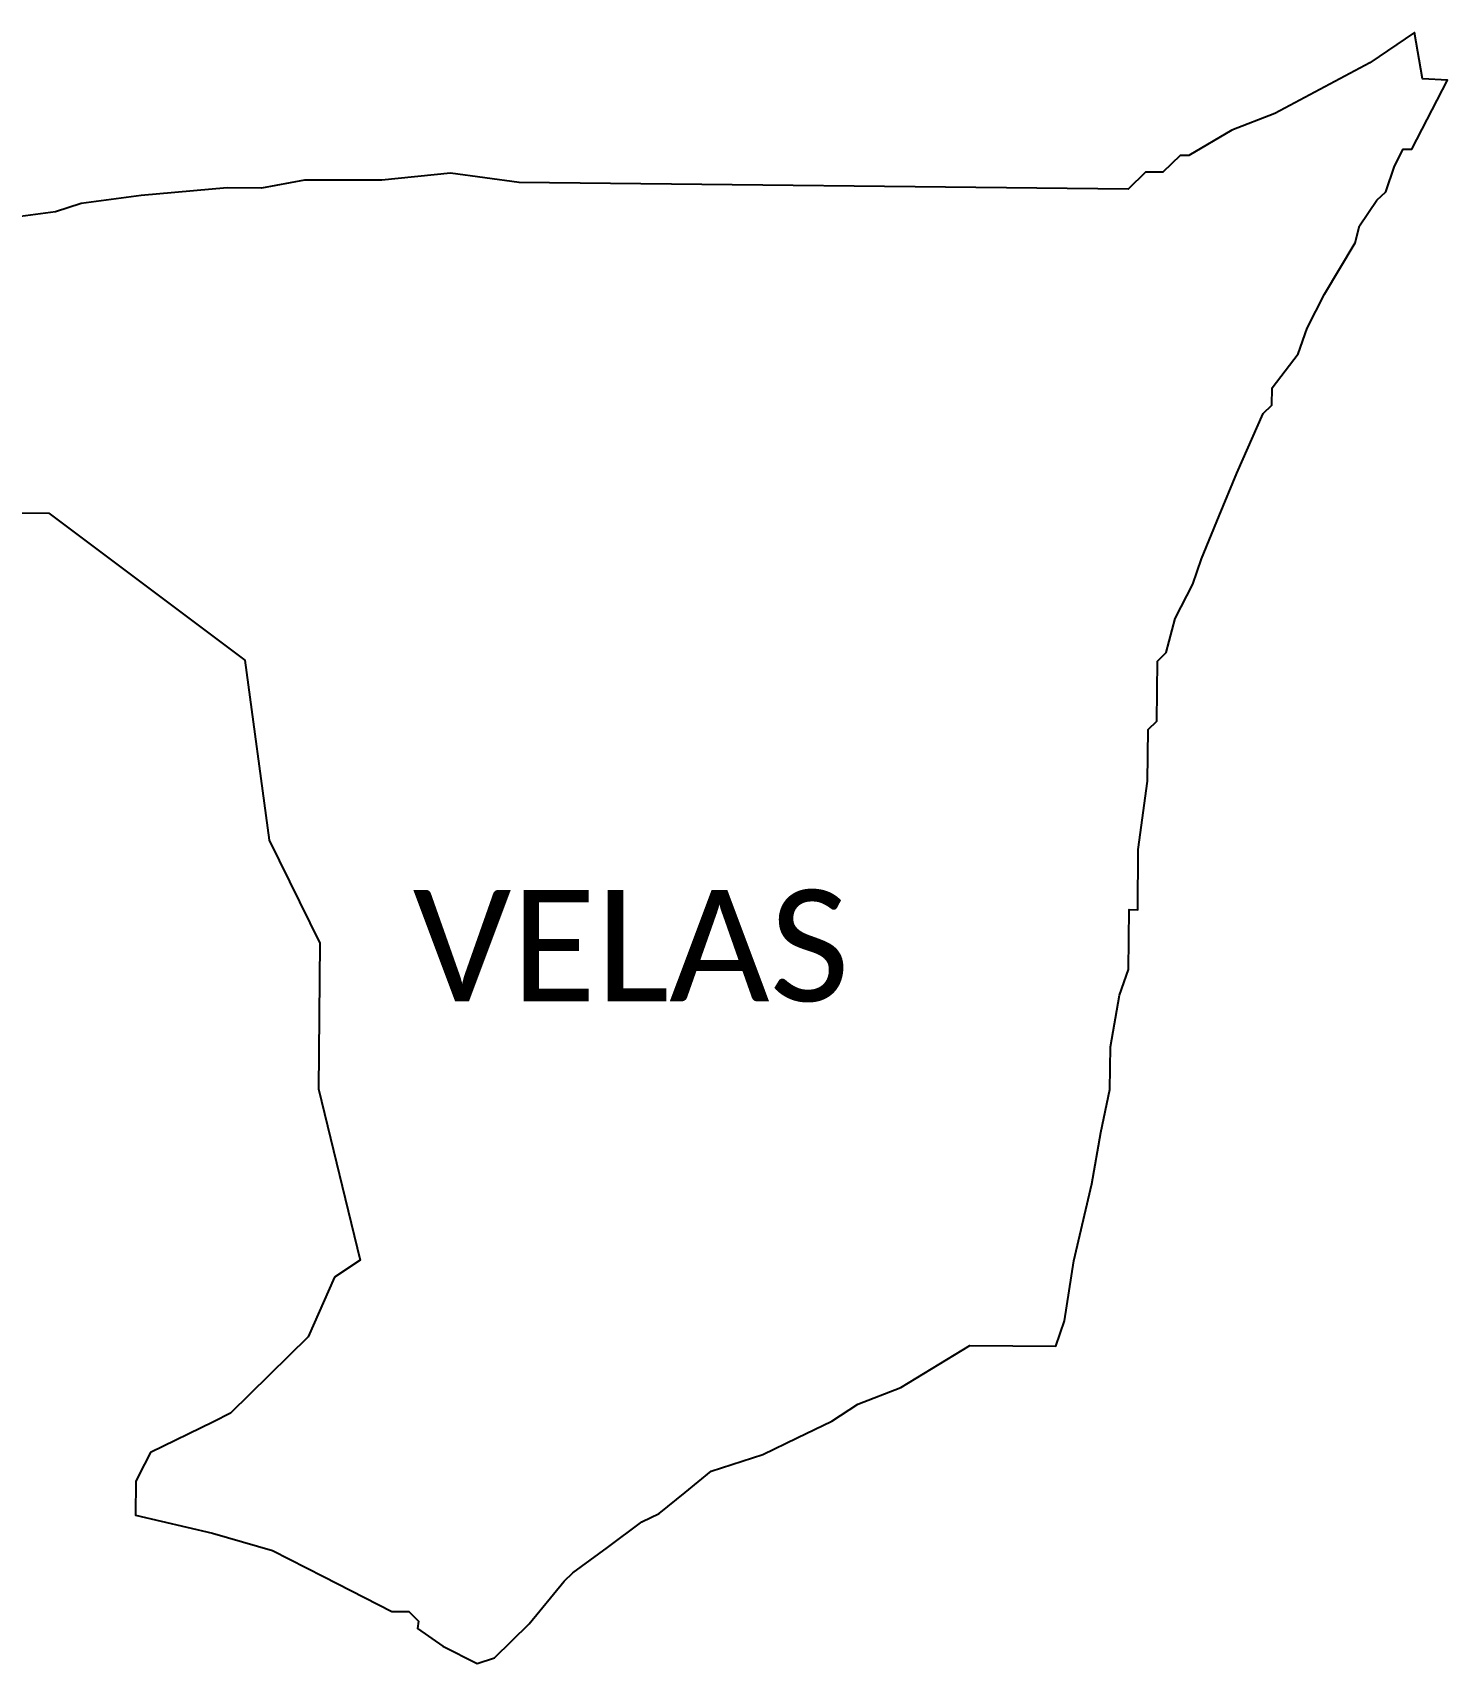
# Model space of a CAD drawing. Header units: metres. Extents: x 284494 to 288303, y 2013317 to 2015821.
# Drawn here: x 286398 to 288303, y 2013625 to 2015821 of the extents above; entities that cross this region are included whole.
import ezdxf

# ---------------------------------------------------------------- set-up
doc = ezdxf.new("R2010")
doc.units = ezdxf.units.M
doc.header["$MEASUREMENT"] = 0
doc.layers.add('VILLAGE BOUNDRY', color=10, linetype='Continuous')
doc.layers.add('VILLAGE NAME', color=250, linetype='Continuous')
doc.styles.get("Standard").update_dxf_attribs({"font": 'simplex.shx'})

msp = doc.modelspace()

# ---------------------------------------------------------------- linework, layer by layer
at = {"layer": 'VILLAGE BOUNDRY'}
msp.add_lwpolyline([(286305.2, 2015174.2), (286420.4, 2015173.4), (286684, 2014975.4), (286716.8, 2014733.1), (286784.9, 2014594.3), (286783.4, 2014398.4), (286839.3, 2014167.4), (286804.6, 2014144.7), (286769.4, 2014064.2), (286664.9, 2013961.3), (286641.8, 2013950), (286556.9, 2013908.3), (286549.1, 2013893), (286537.4, 2013870), (286537.1, 2013824), (286640.6, 2013800.1), (286721.1, 2013776.5), (286790, 2013741.4), (286881.9, 2013694.6), (286904.9, 2013694.4), (286917.7, 2013681.5), (286916.3, 2013671.3), (286950.7, 2013647.9), (286996.6, 2013624.5), (287020.2, 2013632.2), (287043.6, 2013655.1), (287066.9, 2013677.9), (287113.7, 2013735.2), (287125.4, 2013746.6), (287172, 2013780.8), (287218.6, 2013815), (287241.8, 2013826.2), (287276.7, 2013854.7), (287311.7, 2013883.2), (287381.3, 2013905.6), (287427.7, 2013928.2), (287474.2, 2013950.8), (287509, 2013973.5), (287567, 2013996), (287660.1, 2014052.7), (287775.5, 2014051.5), (287787.5, 2014086), (287799.9, 2014166.8), (287824.1, 2014270.5), (287836.4, 2014339.6), (287848.6, 2014397.2), (287849.2, 2014455), (287861.5, 2014524.2), (287873.4, 2014558.7), (287874.3, 2014639.6), (287885.9, 2014639.4), (287886.7, 2014720.3), (287899.3, 2014812.6), (287900, 2014881.9), (287911.7, 2014893.3), (287912.5, 2014974.1), (287924.2, 2014985.6), (287936.3, 2015031.6), (287959.9, 2015077.6), (287971.8, 2015112.1), (287995.5, 2015169.6), (288019.3, 2015227.1), (288054.8, 2015307.6), (288066.4, 2015319), (288066.7, 2015342.1), (288101.8, 2015387.9), (288113.8, 2015422.5), (288137.3, 2015468.4), (288178.5, 2015537.3), (288184.6, 2015560.3), (288208, 2015594.7), (288219.7, 2015606.1), (288231.6, 2015640.7), (288243.4, 2015663.6), (288255, 2015663.5), (288302.7, 2015756.5), (288269.2, 2015758.2), (288258.6, 2015820.5), (288258.6, 2015820.5), (288198.5, 2015779.6), (288070.7, 2015711.7), (288012.7, 2015689.2), (287954.5, 2015655.2), (287943, 2015655.2), (287919.6, 2015632.5), (287896.6, 2015632.7), (287873.2, 2015609.9), (287053.2, 2015618.7), (286960.9, 2015631.2), (286868.4, 2015621.8), (286799.1, 2015621.8), (286764.4, 2015621.8), (286706.6, 2015610.9), (286660.3, 2015611.4), (286544.7, 2015601.1), (286463.7, 2015590.4), (286429, 2015579.2), (286348, 2015568.5)], dxfattribs=at)

# ---------------------------------------------------------------- texts
at = {"layer": 'VILLAGE NAME', "insert": (286910.1, 2014666.1), "char_height": 150, "attachment_point": 1}
msp.add_mtext_dynamic_manual_height_columns('{\\fCalibri|b0|i0|c0|p34;VELAS}', width=1877.914, gutter_width=1, heights=[0], dxfattribs=at)

doc.saveas('drawing.dxf')
